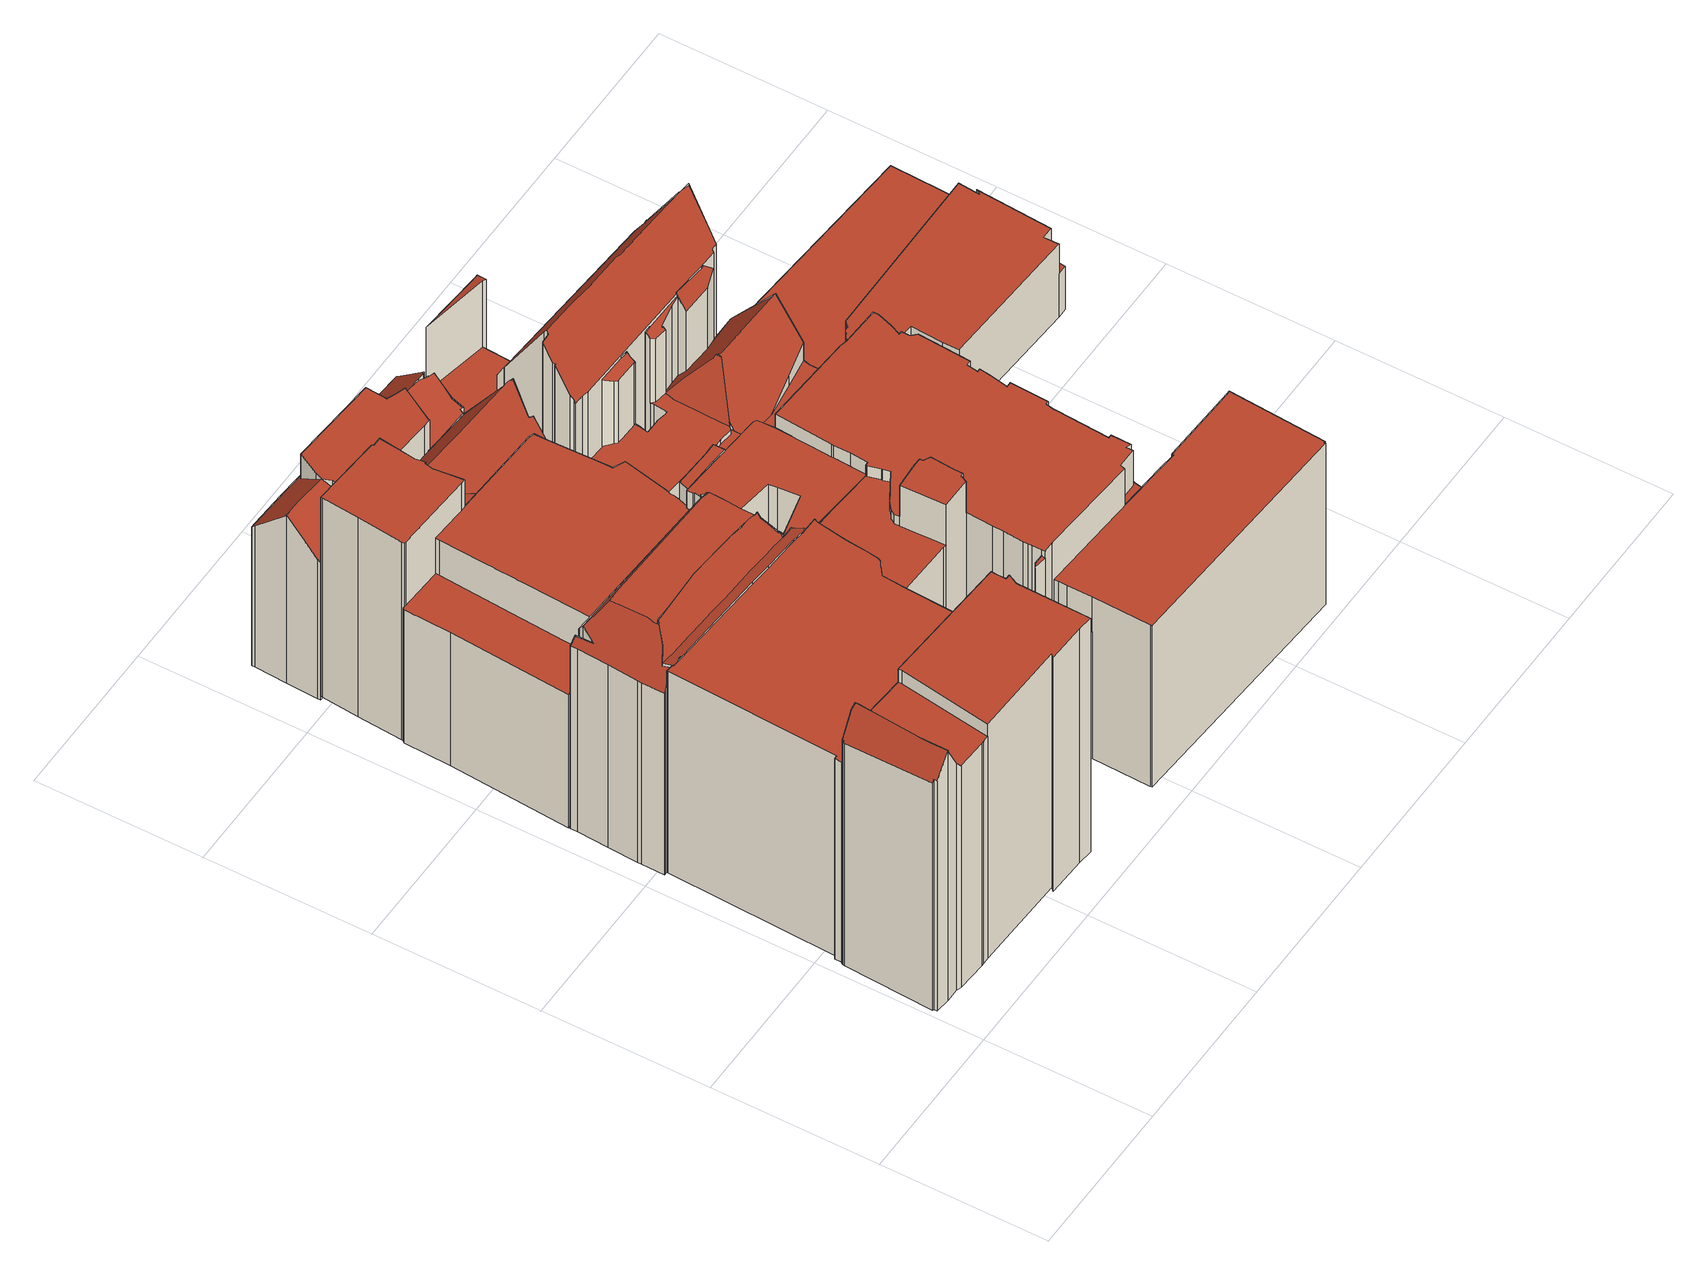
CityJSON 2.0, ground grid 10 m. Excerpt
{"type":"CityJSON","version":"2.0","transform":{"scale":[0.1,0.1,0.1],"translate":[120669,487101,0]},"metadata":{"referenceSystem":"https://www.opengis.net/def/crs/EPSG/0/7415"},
"CityObjects":{
"building1":{"type":"Building","attributes":{"dak_type":"slanted","data_area":86.95,"data_coverage":0.795,"geconstateerd":false,"gid":17593963,"h_dak_50p":15.33,"h_dak_70p":16.35,"h_dak_max":17.4,"h_dak_min":5.52,"h_maaiveld":0.51,"kas_warenhuis":false,"lod11_replace":false,"ondergronds_type":"above ground","oorspronkelijkbouwjaar":1976,"pw_actueel":"yes","pw_bron":"ahn3","reconstructie_methode":"tudelft3d-geoflow","reconstruction_skipped":false,"rmse_lod12":2.4,"rmse_lod13":1.07,"rmse_lod22":0.166,"rn":1,"status":"Pand in gebruik","t_run":224.26,"val3dity_codes_lod12":"[]","val3dity_codes_lod13":"[]","val3dity_codes_lod22":"[]"},"children":["building1-1"]},
"building1-1":{"type":"BuildingPart","parents":["building1"],"geometry":[{"type":"Solid","lod":"2.2","boundaries":[[[[0,1,2,3,4,5,6,7,8,9,10,11,12,13,14,15,16,17,18,19,20,21,22,23,24,25,26,27,28,29,30,31,32,33,34,35,36,37]],[[38,24,23,39]],[[40,25,24,38]],[[41,26,25,40]],[[42,35,34,43]],[[44,15,14,45]],[[46,47,48,49]],[[50,33,32,47,46]],[[51,52,53,54]],[[55,19,18,56]],[[57,17,16,58]],[[59,57,60]],[[56,18,17,57,59]],[[61,21,20,62]],[[63,62,64]],[[65,22,21,61]],[[39,23,22,65]],[[66,1,0,67]],[[68,2,1,66]],[[69,70,71,72]],[[64,62,20,19,55]],[[73,4,3,74]],[[75,76,77,78]],[[79,80,81,82]],[[83,84,85]],[[86,87,88,89]],[[90,91,92,93]],[[78,77,94,95]],[[96,97,98,99]],[[100,101,97,96]],[[85,102,87,86]],[[103,104,102,85]],[[105,106,91,90]],[[89,88,107,108]],[[84,83,109]],[[110,79,80,79]],[[111,112,79,110]],[[76,75,113]],[[114,7,6,115]],[[116,29,28,117]],[[118,119,52,51]],[[120,27,26,41]],[[117,28,27,120]],[[121,8,7,114]],[[122,12,11,123]],[[119,118,124]],[[125,9,8,121]],[[99,98,126,53]],[[127,30,29,116]],[[128,129,112,111]],[[72,71,37,36,130]],[[130,36,35,42]],[[131,132,113]],[[85,132,131]],[[108,107,101,100]],[[133,103,134,135]],[[136,137,138,139]],[[140,5,4,73]],[[141,14,13,142]],[[142,13,12,122]],[[45,14,141]],[[95,94,143,144]],[[144,143,106,105]],[[82,81,70,69]],[[67,0,37,71]],[[145,146,137,136]],[[54,53,126,146,145]],[[139,138,104,103,133]],[[147,31,30,127]],[[47,32,31,147]],[[43,34,33,50]],[[93,92,129,128]],[[58,16,15,44]],[[148,149,109]],[[150,135,134,149,148]],[[151,152,135,150]],[[49,48,152,151]],[[115,6,5,140]],[[153,10,9,125]],[[123,11,10,153]],[[74,3,2,68]],[[154,155,156,122,123,153,125,121,114,115,140,73,74,68,66,67,71,70,81,80,79,112,157,158]],[[158,157,112,129,92,91,106,143,94,77,76,159,160,161,162,163,164,165,155,154]],[[166,167,69,72,130,42,43,50,46,49,151,150,148,109,83,168,169,170,171]],[[108,100,96,99,53,52,119,124,63,64,55,56,59,60,172,163,162,161,160,159,76,113,132,85,84,109,149,134,103,85,86,89]],[[170,169,168,83,85,131,113,75,78,95,144,105,90,93,128,111,110,79,82,69,167,166,171]],[[145,136,139,133,135,152,48,47,147,127,116,117,120,41,40,38,39,65,61,62,63,124,118,51,54]],[[102,104,138,137,146,126,98,97,101,107,88,87]],[[165,164,163,172,60,57,58,44,45,141,142,122,156,155]]]],"semantics":{"surfaces":[{"type":"GroundSurface"},{"type":"WallSurface","on_footprint_edge":true},{"type":"WallSurface","on_footprint_edge":false},{"type":"RoofSurface"}],"values":[[0,1,1,1,1,1,2,1,2,1,1,2,1,1,2,1,1,1,1,2,1,1,2,2,2,2,2,2,2,2,2,2,2,2,2,2,2,2,1,1,2,1,1,1,1,2,1,2,1,2,1,1,2,2,2,2,2,1,1,1,1,2,2,2,1,2,2,2,1,1,1,2,1,2,2,2,2,1,1,1,1,3,3,3,3,3,3,3,3]]}}]},
"building2":{"type":"Building","attributes":{"dak_type":"slanted","data_area":300.78,"data_coverage":0.914,"geconstateerd":false,"gid":17593962,"h_dak_50p":15.35,"h_dak_70p":15.42,"h_dak_max":18.13,"h_dak_min":4.48,"h_maaiveld":0.548,"kas_warenhuis":false,"lod11_replace":false,"ondergronds_type":"above ground","oorspronkelijkbouwjaar":1950,"pw_actueel":"yes","pw_bron":"ahn3","reconstructie_methode":"tudelft3d-geoflow","reconstruction_skipped":false,"rmse_lod12":2.43,"rmse_lod13":2.37,"rmse_lod22":0.479,"rn":1,"status":"Pand in gebruik","t_run":558.65,"val3dity_codes_lod12":"[]","val3dity_codes_lod13":"[]","val3dity_codes_lod22":"[]"},"children":["building2-1"]},
"building2-1":{"type":"BuildingPart","parents":["building2"],"geometry":[{"type":"Solid","lod":"2.2","boundaries":[[[[173,0,174,175,176,28,177,178,179,26,180,181,182,183,184,185,186,187,188,189,190,191,192,193,194,195,196,197,198,199,200,201,202,203,204,205,206,207,208,209,210,211,212,213,214,215,216,217,218,219]],[[220,217,216,221]],[[222,223,224,225]],[[226,179,178,227]],[[228,229,230,231]],[[232,233,234,235]],[[236,205,204,234]],[[237,213,212,238]],[[239,237,240,241]],[[235,234,204,203,242]],[[243,206,205,236]],[[244,187,186,245]],[[245,186,185,246]],[[247,26,179,226]],[[248,176,175,249]],[[250,192,191,251]],[[252,253,254,255]],[[241,240,256,257,258]],[[259,260,211,210,261]],[[262,218,217,220]],[[263,207,206,243]],[[264,265,266,267]],[[268,269,270,271]],[[272,219,218,262]],[[273,274,233,232]],[[275,276,274,273]],[[277,278,279,280]],[[227,178,177,281]],[[280,279,269,268]],[[282,283,284,285]],[[285,284,278,277]],[[286,287,288,289]],[[257,256,253,252]],[[290,28,176,248,291]],[[281,177,28,290]],[[292,293,287,286]],[[289,288,294,295]],[[295,294,296,297]],[[297,296,298,299]],[[299,298,223,222]],[[300,249,175,174,301]],[[302,303,304,305]],[[306,302,261,307]],[[308,214,213,237,239]],[[309,310,311,312]],[[305,304,260,259]],[[313,209,208,314,315]],[[315,314,276,275]],[[221,216,215,316]],[[307,261,210,209,313]],[[312,311,303,302,306]],[[317,318,319]],[[319,318,265,264]],[[320,321,322,317,319]],[[323,193,192,250]],[[324,194,193,323]],[[246,185,184,325]],[[326,327,328,329]],[[330,188,187,244]],[[314,208,207,263]],[[331,201,200,229,228]],[[231,230,332,333]],[[334,199,198,332]],[[229,200,199,334]],[[267,266,335,336]],[[337,338,310,309]],[[225,224,249,300]],[[339,202,201,331]],[[242,203,202,339]],[[340,173,219,272]],[[341,196,195,342]],[[342,195,194,324]],[[343,197,196,341]],[[344,180,26,247]],[[271,270,345,346]],[[318,317,347,348]],[[349,350,351,352]],[[333,332,198,197,343]],[[238,212,211,260]],[[336,335,350,349]],[[291,248,283,282]],[[353,190,189,354]],[[354,189,188,330]],[[255,254,322,321]],[[329,328,355,321,320]],[[346,345,355,328]],[[352,351,356,357]],[[357,356,327,326]],[[358,359,338,337]],[[348,347,359,358]],[[360,182,181,361]],[[361,181,180,344]],[[362,183,182,360]],[[316,215,214,308]],[[325,184,183,362]],[[251,191,190,353]],[[258,257,293,292]],[[363,0,173,340]],[[301,174,0,363]],[[305,259,261,302]],[[226,227,281,290,291,282,285,277,280,268,271,346,328,327,356,351,350,335,266,265,318,348,358,337,309,312,306,307,313,315,275,273,232,235,242,339,331,228,231,333,343,341,342,324,323,250,251,353,354,330,244,245,246,325,362,360,361,344,247]],[[314,263,243,236,234,233,274,276]],[[229,334,332,230]],[[311,310,338,359,347,317,322,254,253,256,240,237,238,260,304,303]],[[321,355,345,270,269,279,278,284,283,248,249,224,223,298,296,294,288,287,293,257,252,255]],[[357,326,329,320,319,264,267,336,349,352]],[[301,363,340,272,262,220,221,316,308,239,241,258,292,286,289,295,297,299,222,225,300]]]],"semantics":{"surfaces":[{"type":"GroundSurface"},{"type":"WallSurface","on_footprint_edge":true},{"type":"WallSurface","on_footprint_edge":false},{"type":"RoofSurface"}],"values":[[0,1,2,1,2,2,1,1,2,1,1,1,1,1,1,1,2,2,1,1,1,2,2,1,2,2,2,1,2,2,2,2,2,1,1,2,2,2,2,2,1,2,2,1,2,2,1,2,1,1,2,2,2,2,1,1,1,2,1,1,1,2,1,1,2,2,2,1,1,1,1,1,1,1,2,2,2,1,1,2,2,1,1,2,2,2,2,2,2,2,1,1,1,1,1,1,2,1,1,3,3,3,3,3,3,3,3]]}}]},
"building3":{"type":"Building","attributes":{"dak_type":"slanted","data_area":173.87,"data_coverage":0.896,"geconstateerd":false,"gid":17593960,"h_dak_50p":12.66,"h_dak_70p":17.98,"h_dak_max":19.51,"h_dak_min":3.14,"h_maaiveld":0.597,"kas_warenhuis":false,"lod11_replace":false,"ondergronds_type":"above ground","oorspronkelijkbouwjaar":1901,"pw_actueel":"yes","pw_bron":"ahn3","reconstructie_methode":"tudelft3d-geoflow","reconstruction_skipped":false,"rmse_lod12":4.74,"rmse_lod13":1.9,"rmse_lod22":0.234,"rn":1,"status":"Pand in gebruik","t_run":282.19,"val3dity_codes_lod12":"[]","val3dity_codes_lod13":"[]","val3dity_codes_lod22":"[]"},"children":["building3-1"]},
"building3-1":{"type":"BuildingPart","parents":["building3"],"geometry":[{"type":"Solid","lod":"2.2","boundaries":[[[[364,365,366,367,368,369,370,371,372,373,374,375,376,377,378,379,380,381,382,383,384,385,386,387,388,389,390,391,392,393,394,395,396,397,398,399,400,401,402,403,404,405,406,407,408,409]],[[410,393,392,411]],[[412,402,401,413]],[[413,401,400,414]],[[415,416,417,418]],[[416,403,402,412]],[[419,397,396,420]],[[421,372,371,422]],[[423,398,397,419]],[[424,381,380,425]],[[426,382,381,424]],[[427,383,382,426]],[[428,429,430]],[[431,422,371,370,432]],[[433,378,377,434]],[[435,368,367,436,437]],[[429,376,375,438]],[[439,384,383,427]],[[440,385,384,439]],[[436,367,366,441]],[[442,387,386,443]],[[438,375,374,444]],[[445,446,409,408,447]],[[448,390,389,449]],[[443,386,385,440]],[[450,391,390,448]],[[444,374,373,451]],[[451,373,372,421]],[[452,449,389,388,453,454]],[[454,453,455,456]],[[453,388,387,442]],[[457,458,459,460,461]],[[461,460,449,452]],[[462,365,364,463]],[[441,366,365,462]],[[464,465,466,467,468,469]],[[470,450,465,464]],[[469,468,446,445]],[[468,467,463,471]],[[471,463,364,409,446]],[[411,392,391,450,470]],[[472,394,393,410]],[[473,474,395,394,472]],[[475,476,474,473]],[[420,396,395,474]],[[477,404,403,416,415]],[[478,369,368,435]],[[418,417,476,475]],[[479,399,398,423]],[[414,400,399,479]],[[425,380,379,480]],[[481,482,466,465]],[[483,484,485,486]],[[486,485,458,457]],[[460,459,482,481]],[[447,408,407,487]],[[487,407,406,488]],[[488,406,405,489]],[[489,405,404,477]],[[456,455,422,431]],[[432,370,369,478]],[[480,379,378,433]],[[434,377,376,429,428]],[[437,436,484,483]],[[471,446,468]],[[413,414,479,423,419,420,474,476,417,416,412]],[[481,465,450,448,449,460]],[[422,455,453,442,490,491,444,451,421]],[[482,459,458,485,484,436,441,462,463,467,466]],[[489,477,415,418,475,473,472,410,411,470,464,469,445,447,487,488]],[[434,428,430,492,493,443,440,439,427,426,424,425,480,433]],[[429,438,444,491,490,442,443,493,492,430]],[[437,483,486,457,461,452,454,456,431,432,478,435]]]],"semantics":{"surfaces":[{"type":"GroundSurface"},{"type":"WallSurface","on_footprint_edge":true},{"type":"WallSurface","on_footprint_edge":false},{"type":"RoofSurface"}],"values":[[0,1,1,1,2,1,1,1,1,1,1,1,2,1,1,1,1,1,1,1,1,1,1,1,1,1,1,1,1,2,1,2,2,1,1,2,2,2,2,1,1,1,1,2,1,1,1,2,1,1,1,2,2,2,2,1,1,1,1,2,1,1,1,2,3,3,3,3,3,3,3,3,3]]}}]},
"building4":{"type":"Building","attributes":{"dak_type":"slanted","data_area":71.05,"data_coverage":0.842,"geconstateerd":false,"gid":17594496,"h_dak_50p":11.52,"h_dak_70p":12.48,"h_dak_max":12.84,"h_dak_min":1.2,"h_maaiveld":0.062,"kas_warenhuis":false,"lod11_replace":false,"ondergronds_type":"above ground","oorspronkelijkbouwjaar":1900,"pw_actueel":"yes","pw_bron":"ahn3","reconstructie_methode":"tudelft3d-geoflow","reconstruction_skipped":false,"rmse_lod12":3.48,"rmse_lod13":0.855,"rmse_lod22":0.184,"rn":1,"status":"Pand in gebruik","t_run":191.61,"val3dity_codes_lod12":"[]","val3dity_codes_lod13":"[]","val3dity_codes_lod22":"[]"},"children":["building4-1"]},
"building4-1":{"type":"BuildingPart","parents":["building4"],"geometry":[{"type":"Solid","lod":"2.2","boundaries":[[[[494,495,496,497,498,499,500,501,502,503,504,505,506,507,508,509,510,511,512,513,514,515,516,517,518,519,520,521,522,523,524]],[[525,503,502,526]],[[526,502,501,527]],[[527,501,500,528]],[[529,530,531,532]],[[533,511,510,534,535]],[[536,506,505,537,538]],[[539,540,541,542]],[[542,541,543]],[[544,509,508,545]],[[545,508,507,546]],[[547,548,549,550]],[[550,549,551,552,553]],[[554,555,556,557,558]],[[559,560,561,562]],[[563,564,565,561]],[[532,531,560,559]],[[566,567,555,554]],[[538,537,568,569]],[[543,541,551,549]],[[553,552,570,571]],[[571,570,572,573]],[[573,572,574,575]],[[576,577,578,579]],[[580,496,495,581]],[[582,520,519,583]],[[584,523,522,585]],[[579,578,586,587]],[[535,534,588,589]],[[590,591,592]],[[592,591,593,594]],[[595,596,577,576]],[[594,593,596,595]],[[585,522,521,597]],[[587,586,598]],[[599,512,511,533]],[[600,513,512,599]],[[601,602,603,604]],[[604,603,514,513,600]],[[605,518,517,606]],[[607,608,602,601]],[[609,606,517,516,610]],[[611,612,613,614]],[[597,521,520,582]],[[615,606,609]],[[583,519,518,605]],[[616,544,530,529]],[[617,515,514,603]],[[534,510,509,544,616]],[[589,588,590]],[[575,574,618,619]],[[620,621,524,523,584]],[[581,495,494,622]],[[622,494,524,621]],[[619,618,621,620]],[[562,561,565,540,539]],[[598,608,607]],[[558,557,564,563]],[[546,507,506,536]],[[610,516,515,617]],[[548,547,623]],[[624,504,503,525]],[[625,624,612,611]],[[537,505,504,624,625]],[[569,568,567,566]],[[626,614,613,528,627]],[[627,528,500,499,628]],[[629,630,614,626]],[[628,499,498,631]],[[631,498,497,630,629]],[[630,497,496,580,632]],[[632,580,556,555]],[[589,590,592,594,595,576,579,587,598,607,601,604,600,599,533,535]],[[583,605,606,615,633,634,598,586,578,577,596,593,591,590,623,547,550,553,571,573,575,619,620,584,585,597,582]],[[534,616,529,532,559,562,539,542,543,549,548,623,590,588]],[[581,622,621,618,574,572,570,552,551,541,540,565,564,557,556,580]],[[546,536,538,569,566,554,558,563,561,560,531,530,544,545]],[[633,615,609,610,617,603,602,608,598,634]],[[528,613,612,624,525,526,527]],[[632,555,567,568,537,625,611,614,630]],[[631,629,626,627,628]]]],"semantics":{"surfaces":[{"type":"GroundSurface"},{"type":"WallSurface","on_footprint_edge":true},{"type":"WallSurface","on_footprint_edge":false},{"type":"RoofSurface"}],"values":[[0,1,1,1,2,1,1,2,2,1,1,2,2,2,2,2,2,2,2,2,2,2,2,2,1,1,1,2,2,2,2,2,2,1,2,1,1,2,1,1,2,1,2,1,2,1,2,1,1,2,2,1,1,1,2,2,2,2,1,1,2,1,2,1,2,2,1,2,1,1,1,2,3,3,3,3,3,3,3,3,3]]}}]},
"building5":{"type":"Building","attributes":{"dak_type":"slanted","data_area":112.03,"data_coverage":0.837,"geconstateerd":false,"gid":17594136,"h_dak_50p":13.72,"h_dak_70p":14.94,"h_dak_max":15.98,"h_dak_min":4.06,"h_maaiveld":0.395,"kas_warenhuis":false,"lod11_replace":false,"ondergronds_type":"above ground","oorspronkelijkbouwjaar":1905,"pw_actueel":"yes","pw_bron":"ahn3","reconstructie_methode":"tudelft3d-geoflow","reconstruction_skipped":false,"rmse_lod12":2.27,"rmse_lod13":2.09,"rmse_lod22":0.324,"rn":1,"status":"Pand in gebruik","t_run":229.4,"val3dity_codes_lod12":"[]","val3dity_codes_lod13":"[]","val3dity_codes_lod22":"[]"},"children":["building5-1"]},
"building5-1":{"type":"BuildingPart","parents":["building5"],"geometry":[{"type":"Solid","lod":"2.2","boundaries":[[[[635,636,637,638,639,640,641,642,643,644,645,646,647,648,649,650,651,652,653,654,655,656,657,658,659,660,661,662,663,664,665,666,667,668,669,670,671,672,673,674,675,676,677]],[[678,679,661,660,680]],[[681,643,642,682,683]],[[682,642,641,684]],[[685,686,687,688]],[[689,690,691,692]],[[693,694,695]],[[696,675,674,697]],[[698,699,697,700]],[[701,673,672,702]],[[703,704,637,636,705]],[[690,665,664,706]],[[702,672,671,707]],[[708,709,710,711]],[[700,697,674,673,701]],[[712,676,675,696]],[[713,656,655,714]],[[715,716,709,708]],[[717,718,719,720]],[[721,659,658,722]],[[722,658,657,723]],[[724,725,726,727]],[[725,648,647,728]],[[729,669,668,730]],[[683,682,731,732]],[[732,731,733,734]],[[735,649,648,725,724]],[[736,737,646,645,738]],[[727,726,737,736]],[[739,652,651,740]],[[723,657,656,713]],[[741,742,679,678]],[[743,744,745,746]],[[746,745,742,741]],[[747,748,749,750]],[[748,666,665,690,689]],[[707,671,670,751]],[[751,670,669,729]],[[714,655,654,752]],[[752,654,653,753]],[[753,653,652,739,754]],[[754,739,720]],[[755,662,661,679]],[[756,755,757,758]],[[758,757,686,685]],[[759,760,761,762]],[[763,640,639,764]],[[765,663,662,755,756]],[[688,687,760,759]],[[766,638,637,704]],[[762,761,704,703]],[[764,639,638,766]],[[767,768,699,698]],[[711,710,768,767]],[[769,716,715]],[[770,771,772,773]],[[774,667,666,748,747]],[[740,651,650,718,717]],[[718,650,649,735]],[[730,668,667,774]],[[680,660,659,721]],[[775,635,677,776]],[[684,641,640,763]],[[734,733,744,743]],[[773,772,769,715]],[[750,749,771,770]],[[692,691,694,693]],[[706,664,663,765]],[[776,677,676,712]],[[777,644,643,681]],[[738,645,644,777]],[[728,647,646,737]],[[705,636,635,775]],[[704,761,760,687,686,757,755,679,742,745,744,733,731,682,684,763,764,766]],[[699,768,710,709,778,779,759,762,703,705,775,776,712,696,697]],[[732,734,743,746,741,678,680,721,722,723,713,714,752,753,780,781,782,783,784,785,777,681,683]],[[738,777,785,784,783,782,781,780,753,754,720,719,718,735,724,727,736]],[[740,717,720,739]],[[715,708,711,767,698,700,701,702,707,751,729,730,774,747,750,770,773]],[[692,693,695,771,749,748,689]],[[759,779,778,709,716,769,772,771,695,694,691,690,706,765,756,758,685,688]],[[728,737,726,725]]]],"semantics":{"surfaces":[{"type":"GroundSurface"},{"type":"WallSurface","on_footprint_edge":true},{"type":"WallSurface","on_footprint_edge":false},{"type":"RoofSurface"}],"values":[[0,1,1,1,2,2,2,1,2,1,1,1,1,2,1,1,1,2,2,1,1,2,1,1,2,2,1,1,2,1,1,2,2,2,2,1,1,1,1,1,1,2,1,2,2,2,1,1,2,1,2,1,2,2,2,2,1,1,1,1,1,1,1,2,2,2,2,1,1,1,1,1,1,3,3,3,3,3,3,3,3,3]]}}]},
"building6":{"type":"Building","attributes":{"dak_type":"slanted","data_area":388.12,"data_coverage":0.879,"geconstateerd":false,"gid":17593965,"h_dak_50p":6.52,"h_dak_70p":8.46,"h_dak_max":14.67,"h_dak_min":3.44,"h_maaiveld":0.484,"kas_warenhuis":false,"lod11_replace":false,"ondergronds_type":"above ground","oorspronkelijkbouwjaar":1918,"pw_actueel":"yes","pw_bron":"ahn3","reconstructie_methode":"tudelft3d-geoflow","reconstruction_skipped":false,"rmse_lod12":4.51,"rmse_lod13":2.39,"rmse_lod22":0.258,"rn":1,"status":"Pand in gebruik","t_run":659.46,"val3dity_codes_lod12":"[]","val3dity_codes_lod13":"[]","val3dity_codes_lod22":"[]"},"children":["building6-1"]},
"building6-1":{"type":"BuildingPart","parents":["building6"],"geometry":[{"type":"Solid","lod":"2.2","boundaries":[[[[786,787,788,789,790,791,792,793,794,795,796,797,798,799,800,801,802,803,804,26,805,25,806,807,808,23,809,20,19,810,811,812,813,814,815,816,817,818,819,820,821,822,823,824,825,826,827,828,829,830,831,832,833,834,835,836,837,838,839,840,841,842,843,844,845,846,847,848,849,850,851,852]],[[853,854,855,856]],[[857,814,813,858]],[[859,805,26,860]],[[861,862,863,864]],[[862,793,792,865]],[[866,867,868]],[[869,870,871,872]],[[873,874,875,876]],[[877,803,802,878]],[[879,877,880,881]],[[882,20,809,883]],[[884,885,886]],[[887,888,889,890]],[[891,892,893,894]],[[895,896,897,898]],[[899,900,901,897]],[[902,822,821,903,904]],[[904,903,905,906]],[[907,819,818,908]],[[860,26,804,909]],[[910,911,912,913]],[[914,915,874,873]],[[881,880,870,869]],[[916,799,798,917]],[[918,919,920,921]],[[922,23,808,920]],[[923,924,925,926]],[[927,823,822,902]],[[928,929,930,931]],[[906,905,932,933]],[[934,841,840,935]],[[872,871,936]],[[876,875,937,938]],[[939,940,941,942]],[[940,844,843,943]],[[944,845,844,940,939]],[[945,946,947,948]],[[949,950,936]],[[951,790,789,952]],[[952,789,788,953]],[[954,786,852,955]],[[956,795,794,957]],[[958,796,795,956]],[[959,960,957,961]],[[962,958,960,959]],[[935,840,839,963,964]],[[964,963,965,966]],[[963,839,838,967]],[[966,965,968,969]],[[943,843,842,970]],[[971,972,973,974]],[[974,973,975,941]],[[942,941,975,929,928]],[[976,977,978,979]],[[980,812,811,981]],[[981,811,810,982]],[[983,984,985,986]],[[883,809,23,922]],[[987,19,20,882]],[[988,858,813,812,980]],[[908,818,817,989]],[[903,821,820,990]],[[948,947,991,992]],[[865,792,791,993]],[[961,957,794,793,862,861]],[[994,938,937,995,996]],[[997,846,845,944]],[[864,863,977,976]],[[998,800,799,916]],[[999,850,849,1000]],[[921,920,808,807,1001]],[[1002,1003,1004,1005]],[[1006,1007,1008,1009]],[[1010,1011,1007,1006]],[[1012,1013,1011,1010]],[[1009,1008,825,824,1014]],[[982,810,19,987]],[[1001,807,806,888,887]],[[986,985,1015,1016]],[[992,991,950,949]],[[1017,826,825,1008]],[[990,820,819,907]],[[909,804,803,877,879]],[[1018,801,800,998]],[[917,798,797,1019]],[[878,802,801,1018]],[[1020,1014,824,823,927]],[[1021,1022,1014,1020]],[[1005,1004,1022,1021]],[[1023,1024,1003,1002]],[[1025,1026,1013,1012]],[[1027,1028,1024,1023]],[[1026,1029,854,853,1030]],[[1031,829,828,1032]],[[1033,25,805,859]],[[888,806,25,1033]],[[1034,1035,1036,1037]],[[1038,832,831,1036]],[[894,893,1035,1034]],[[1039,833,832,1038]],[[1040,834,833,1039]],[[1030,853,1041,1042]],[[1043,1044,946,945]],[[856,855,1045,1046]],[[1046,1045,924,923]],[[1047,816,815,1048]],[[1048,815,814,857]],[[933,932,858,988]],[[1049,837,836,1050]],[[1051,835,834,1040]],[[1050,836,835,1051]],[[1042,1041,1044,1043]],[[1032,828,827,1052,1053]],[[1053,1052,892,891]],[[1037,1036,831,830,1054]],[[1054,830,829,1031]],[[1052,827,826,1017]],[[1055,1000,849,848,1056]],[[1057,1058,1059,919,918]],[[1060,1061,847,846,997]],[[931,930,1061,1060]],[[1056,848,847,1061]],[[996,995,1000,1055]],[[1016,1015,1062,1063,1064]],[[913,912,915,914]],[[898,897,901,1065,1066]],[[1066,1065,1067,1068]],[[890,889,896,895]],[[979,978,911,910]],[[1068,1067,1058,1057]],[[967,838,837,1049]],[[867,866,1069]],[[970,842,841,934]],[[989,817,816,1047]],[[993,791,790,951]],[[1070,787,786,954]],[[953,788,787,1070]],[[885,884,938,994]],[[926,925,900,899]],[[969,968,972,971]],[[1071,851,850,999]],[[955,852,851,1071]],[[1019,797,796,958,962]],[[919,1059,984,983]],[[1063,1062,1029,1026,1025]],[[1064,1063,1028,1027]],[[960,958,956,957]],[[903,990,907,908,989,1047,1048,857,858,932,905]],[[947,946,1044,1041,853,856,1046,923,926,899,897,896,889,888,1033,859,860,909,879,881,869,872,936,950,991]],[[1053,891,894,1034,1037,1054,1031,1032]],[[931,1060,997,944,939,942,928]],[[1016,1064,1027,1023,1002,1005,1021,1020,927,902,904,906,933,988,980,981,982,987,882,883,922,920,919,983,986]],[[1028,1063,1025,1012,1010,1006,1009,1014,1022,1004,1003,1024]],[[921,1001,887,890,895,898,1066,1068,1057,918]],[[1069,1072,1073,968,1074,992,949,868,867]],[[1075,866,868,949,936,871,886,885,994,996,1076]],[[970,934,935,964,966,969,971,974,941,940,943]],[[866,1075,1076,996,1055,1056,1061,930,929,975,973,972,968,1073,1072,1069]],[[865,993,951,952,953,1070,954,955,1071,999,1000,995,937,875,874,915,912,911,978,977,863,862]],[[901,900,925,924,1045,855,854,1029,1062,1015,985,984,1059,1058,1067,1065]],[[962,959,961,861,864,976,979,910,913,914,873,876,938,884,886,871,870,880,877,878,1018,998,916,917,1019]],[[1026,1030,1042,1043,945,948,992,1074,968,965,963,967,1049,1050,1051,1040,1039,1038,1036,1035,893,892,1052,1017,1008,1007,1011,1013]]]],"semantics":{"surfaces":[{"type":"GroundSurface"},{"type":"WallSurface","on_footprint_edge":false},{"type":"WallSurface","on_footprint_edge":true},{"type":"RoofSurface"}],"values":[[0,1,2,2,1,2,1,1,1,2,1,2,1,1,1,1,1,2,1,2,2,1,1,1,2,1,2,1,2,1,1,2,1,1,1,2,2,1,1,2,2,2,2,2,1,1,2,1,2,1,2,1,1,1,1,2,2,1,2,2,2,2,2,1,2,2,1,2,1,2,2,2,1,1,1,1,2,2,2,1,1,2,2,2,2,2,2,2,1,1,1,1,1,1,2,2,2,1,2,1,2,2,1,1,1,1,2,2,1,2,2,2,1,2,1,2,2,2,2,1,2,1,2,1,1,1,1,1,1,1,1,2,1,2,2,2,2,2,1,1,1,2,2,2,1,1,1,3,3,3,3,3,3,3,3,3,3,3,3,3,3,3,3]]}}]}
},
"vertices":[
[11,194,5],[10,194,5],[9,194,5],[9,208,5],[9,210,5],[10,228,5],[11,247,5],[11,251,5],[14,250,5],[14,242,5],[14,239,5],[15,241,5],[17,247,5],[18,250,5],[19,250,5],[19,251,5],[122,245,5],[125,244,5],[127,244,5],[128,244,5],[128,245,5],[129,250,5],[129,251,5],[129,255,5],[188,252,5],[190,251,5],[190,240,5],[186,188,5],[186,183,5],[185,183,5],[156,185,5],[153,185,5],[131,186,5],[129,186,5],[121,187,5],[99,188,5],[85,189,5],[16,193,5],[188,252,143],[129,255,145],[190,251,143],[190,240,144],[99,188,155],[121,187,154],[19,251,146],[19,250,147],[131,186,154],[131,186,147],[131,187,147],[131,187,154],[129,186,154],[128,231,146],[128,231,145],[128,225,145],[128,225,146],[128,244,147],[127,244,149],[125,244,149],[122,245,148],[125,244,152],[122,240,157],[129,250,146],[128,245,146],[129,246,146],[128,245,147],[129,251,145],[10,194,142],[11,194,145],[9,194,140],[15,199,154],[15,199,152],[16,193,153],[16,193,155],[9,210,140],[9,208,140],[114,204,172],[114,204,169],[112,204,169],[112,204,172],[25,207,169],[25,207,168],[20,202,159],[20,202,161],[121,193,153],[121,193,156],[121,195,156],[121,202,156],[121,202,56],[121,204,56],[121,204,156],[60,208,174],[60,208,169],[35,208,169],[35,208,172],[108,205,169],[108,205,172],[121,214,156],[121,214,56],[122,225,55],[122,225,157],[121,207,156],[121,207,56],[121,195,56],[128,197,143],[128,197,56],[92,206,173],[92,206,169],[121,206,56],[121,206,156],[122,193,153],[25,207,170],[25,208,172],[25,208,169],[114,202,169],[11,251,141],[11,247,141],[185,183,145],[186,183,145],[128,233,146],[128,233,145],[186,188,145],[14,250,147],[17,247,152],[15,241,148],[129,242,146],[14,242,147],[128,225,55],[156,185,146],[27,208,172],[27,208,169],[85,189,155],[120,195,157],[120,195,156],[128,197,147],[129,193,140],[129,193,147],[155,217,145],[155,217,56],[156,204,56],[156,204,145],[10,228,141],[19,250,148],[18,250,148],[101,205,169],[101,205,173],[154,222,145],[154,222,56],[153,185,146],[125,193,153],[125,193,149],[129,193,153],[130,190,153],[130,190,147],[14,239,147],[26,223,169],[26,237,169],[24,240,164],[25,210,169],[26,215,169],[114,207,169],[114,214,169],[115,226,169],[115,228,169],[115,233,169],[110,234,169],[35,237,169],[58,197,153],[24,198,154],[113,194,153],[107,194,153],[93,195,153],[71,196,153],[119,237,163],
[11,193,5],[134,186,5],[140,186,5],[184,183,5],[187,194,5],[187,204,5],[187,205,5],[248,237,5],[252,236,5],[253,236,5],[276,235,5],[276,232,5],[273,223,5],[270,216,5],[272,216,5],[272,213,5],[272,211,5],[275,208,5],[273,176,5],[270,176,5],[269,169,5],[271,169,5],[270,162,5],[268,151,5],[271,151,5],[270,128,5],[269,122,5],[267,123,5],[267,121,5],[265,89,5],[267,89,5],[267,77,5],[266,74,5],[266,70,5],[264,70,5],[251,71,5],[188,75,5],[181,75,5],[173,76,5],[165,76,5],[122,79,5],[108,80,5],[7,86,5],[4,86,5],[5,87,5],[5,91,5],[7,91,5],[5,87,154],[4,86,154],[136,165,153],[136,165,147],[139,184,147],[139,184,153],[187,205,154],[187,204,154],[267,123,153],[267,123,87],[268,128,88],[268,128,153],[264,78,153],[264,78,127],[267,77,127],[267,77,153],[266,74,127],[122,79,47],[165,76,47],[122,79,153],[122,82,47],[122,82,153],[267,89,153],[266,70,126],[272,216,153],[270,216,153],[273,223,153],[190,240,154],[184,183,146],[140,186,147],[270,176,153],[273,176,153],[127,124,148],[127,124,46],[161,123,46],[161,123,148],[124,124,46],[124,124,148],[124,124,153],[173,76,149],[173,76,47],[181,75,149],[5,91,154],[264,70,126],[185,127,177],[185,127,154],[187,127,154],[187,127,177],[170,160,154],[170,160,147],[165,156,147],[165,156,154],[7,91,154],[264,74,153],[264,74,127],[252,74,153],[252,74,127],[186,174,154],[186,174,146],[187,170,146],[187,170,154],[187,194,154],[184,182,154],[184,182,146],[186,175,146],[186,175,154],[129,140,153],[129,140,148],[130,141,148],[130,141,153],[186,183,154],[184,183,154],[125,137,153],[125,137,148],[133,143,148],[133,143,153],[134,145,148],[134,145,153],[135,152,147],[135,152,153],[140,186,153],[134,186,153],[181,77,150],[181,77,47],[175,77,47],[175,77,150],[181,77,154],[181,75,154],[108,80,153],[181,85,154],[181,85,47],[181,83,47],[181,83,154],[188,75,154],[251,71,126],[251,71,153],[7,86,154],[183,123,46],[183,123,154],[183,123,177],[164,123,177],[164,123,147],[164,123,46],[269,169,153],[271,169,153],[276,232,153],[179,151,177],[179,151,154],[163,150,154],[163,150,177],[272,213,153],[267,121,153],[270,128,86],[270,128,153],[269,122,86],[187,133,154],[187,133,177],[181,88,154],[181,88,47],[265,89,153],[11,193,155],[268,151,153],[270,162,153],[271,151,153],[248,237,153],[163,153,147],[163,153,154],[182,107,46],[182,107,154],[188,147,177],[188,147,154],[184,149,154],[184,149,177],[275,208,153],[272,211,153],[163,150,147],[184,151,154],[184,151,177],[182,100,154],[182,100,46],[253,236,153],[252,236,153],[276,235,153],[11,194,155],
[185,53,6],[184,51,6],[136,54,6],[134,19,6],[125,20,6],[101,21,6],[103,23,6],[45,25,6],[41,25,6],[39,25,6],[21,26,6],[18,27,6],[10,27,6],[1,28,6],[1,30,6],[0,30,6],[3,84,6],[3,85,6],[4,85,6],[4,86,6],[5,86,6],[13,86,6],[15,85,6],[25,85,6],[53,83,6],[134,78,6],[141,78,6],[189,75,6],[191,75,6],[282,69,6],[293,68,6],[293,69,6],[294,87,6],[295,93,6],[297,93,6],[344,90,6],[345,84,6],[346,84,6],[345,72,6],[345,67,6],[341,8,6],[340,8,6],[340,7,6],[188,16,6],[188,17,6],[189,52,6],[282,69,126],[191,75,126],[345,72,69],[346,84,69],[345,84,69],[345,67,126],[345,67,69],[343,67,69],[343,67,126],[295,93,69],[294,87,69],[41,25,171],[45,25,171],[297,93,69],[3,85,171],[3,84,171],[4,85,172],[4,86,172],[10,27,192],[10,27,191],[11,45,191],[45,25,180],[103,23,180],[1,30,177],[1,28,177],[125,20,180],[134,19,35],[134,19,180],[18,27,175],[5,86,173],[13,86,186],[136,54,33],[25,85,171],[15,85,190],[21,26,171],[189,52,126],[189,52,100],[188,17,126],[141,78,69],[134,78,69],[189,75,69],[39,25,171],[134,78,181],[53,83,171],[53,83,181],[53,81,171],[53,81,181],[134,69,181],[134,69,32],[134,74,32],[134,74,69],[134,74,181],[184,51,33],[185,53,33],[189,72,126],[189,72,69],[189,72,32],[189,67,32],[189,67,101],[189,67,126],[189,75,126],[185,53,100],[293,68,126],[293,69,126],[293,69,69],[294,69,126],[294,69,69],[341,8,126],[101,21,180],[344,90,69],[0,30,175],[139,74,69],[139,74,32],[134,63,181],[134,63,32],[137,69,32],[137,69,181],[188,16,126],[340,7,126],[340,8,126],[25,83,171],[21,38,171],[14,73,190],[15,83,190],
[163,440,1],[168,439,1],[171,439,1],[178,439,1],[220,436,1],[222,436,1],[221,430,1],[220,403,1],[232,403,1],[232,393,1],[217,394,1],[179,396,1],[170,397,1],[167,397,1],[149,398,1],[147,398,1],[118,400,1],[113,400,1],[60,404,1],[59,404,1],[55,404,1],[23,406,1],[23,408,1],[24,427,1],[25,446,1],[25,448,1],[28,448,1],[51,447,1],[65,446,1],[120,442,1],[151,440,1],[232,393,11],[232,403,12],[220,403,21],[221,430,24],[147,400,106],[147,400,72],[149,399,72],[149,399,106],[113,400,125],[118,400,102],[118,400,125],[170,397,72],[179,396,68],[179,396,72],[148,416,123],[148,416,52],[144,417,52],[144,417,123],[144,417,124],[147,398,72],[149,398,72],[167,397,72],[138,419,126],[138,419,125],[141,418,124],[141,418,127],[141,418,52],[142,419,52],[142,419,126],[171,407,72],[171,407,68],[171,407,53],[169,407,53],[169,407,72],[147,405,112],[147,405,72],[148,412,72],[148,412,118],[166,408,72],[166,408,53],[148,412,53],[180,405,72],[180,405,68],[180,398,68],[180,398,72],[143,419,52],[143,419,125],[144,420,52],[144,420,125],[145,420,52],[145,420,124],[120,439,125],[120,439,107],[64,443,107],[64,443,125],[171,439,52],[168,439,52],[28,448,104],[25,448,104],[120,442,104],[65,446,104],[57,430,120],[57,430,125],[118,401,103],[118,401,125],[129,420,125],[130,422,123],[130,422,125],[124,424,121],[124,424,125],[119,426,125],[119,426,120],[51,447,104],[55,425,125],[60,404,125],[59,404,125],[55,406,125],[55,406,105],[55,404,102],[55,404,125],[25,446,106],[24,427,125],[57,420,125],[57,420,120],[24,427,126],[23,408,105],[217,396,68],[217,396,22],[219,431,25],[219,431,68],[27,427,125],[147,398,104],[23,406,103],[150,437,52],[150,437,107],[151,440,104],[151,440,52],[163,440,52],[131,420,125],[217,394,22],[217,394,68],[219,431,117],[221,430,117],[222,436,116],[178,439,116],[178,439,68],[220,436,116],[171,439,68],[29,427,125],[35,427,125],
[147,397,4],[145,372,4],[146,372,4],[147,372,4],[155,371,4],[155,368,4],[155,365,4],[168,364,4],[173,364,4],[174,365,4],[174,367,4],[175,391,4],[175,397,4],[176,396,4],[297,389,4],[297,382,4],[295,357,4],[289,358,4],[289,357,4],[295,356,4],[295,355,4],[294,339,4],[290,339,4],[290,338,4],[179,344,4],[175,345,4],[169,345,4],[145,346,4],[141,347,4],[92,350,4],[89,350,4],[72,351,4],[69,351,4],[20,354,4],[19,354,4],[19,356,4],[21,383,4],[23,405,4],[23,406,4],[67,403,4],[73,403,4],[143,398,4],[147,398,4],[169,345,121],[169,345,79],[175,345,121],[173,364,158],[168,364,79],[168,364,157],[155,365,79],[146,356,127],[146,356,79],[143,357,79],[143,357,128],[89,350,125],[89,350,110],[89,351,112],[89,351,125],[89,352,125],[89,352,114],[83,360,125],[73,403,104],[67,403,104],[68,402,152],[68,402,105],[67,403,152],[23,406,152],[23,405,152],[146,372,142],[146,372,78],[145,372,142],[92,350,110],[21,383,152],[72,374,151],[72,374,147],[71,380,137],[71,380,151],[143,398,103],[294,339,127],[295,355,160],[71,374,151],[71,374,147],[297,382,118],[297,382,117],[295,382,117],[295,382,118],[179,344,121],[290,338,125],[290,339,127],[176,396,107],[176,396,74],[176,391,59],[176,391,116],[175,397,74],[19,354,151],[20,354,151],[168,358,79],[168,358,145],[169,357,79],[169,357,144],[297,389,106],[175,391,116],[175,391,59],[174,367,157],[289,358,118],[295,357,117],[169,346,123],[169,346,79],[168,357,144],[168,357,79],[168,348,79],[168,348,127],[72,351,151],[72,351,125],[72,352,126],[72,352,151],[19,356,151],[295,356,162],[289,357,161],[289,358,160],[145,346,79],[145,346,111],[146,348,79],[146,348,113],[146,368,148],[146,368,79],[146,369,79],[146,369,146],[155,368,79],[155,371,78],[141,347,111],[147,372,78],[73,402,152],[73,402,105],[71,374,146],[71,361,151],[71,361,126],[70,369,139],[70,369,151],[69,351,151],[147,397,105],[147,398,103],[174,365,160],[99,372,147],[143,369,148],[288,357,161],[258,359,161],[236,360,161],[234,361,161],[209,362,161],[194,364,160],
[458,337,5],[458,335,5],[456,294,5],[455,290,5],[455,283,5],[449,283,5],[448,283,5],[448,280,5],[445,234,5],[444,225,5],[438,225,5],[350,230,5],[350,240,5],[351,259,5],[309,262,5],[307,245,5],[305,233,5],[240,237,5],[200,240,5],[190,244,5],[163,253,5],[153,254,5],[130,255,5],[128,246,5],[74,247,5],[70,248,5],[48,249,5],[40,250,5],[15,251,5],[16,253,5],[11,252,5],[16,325,5],[17,353,5],[18,354,5],[23,354,5],[46,353,5],[54,352,5],[129,348,5],[132,347,5],[149,346,5],[151,346,5],[190,344,5],[212,342,5],[213,342,5],[213,340,5],[213,337,5],[213,335,5],[212,329,5],[213,329,5],[222,329,5],[227,328,5],[229,328,5],[229,336,5],[229,338,5],[229,341,5],[234,341,5],[239,341,5],[256,340,5],[257,340,5],[278,338,5],[280,338,5],[285,335,5],[306,338,5],[306,335,5],[330,335,5],[334,343,5],[335,345,5],[202,297,65],[202,297,35],[202,296,35],[202,296,65],[15,251,104],[40,250,104],[190,244,65],[190,240,65],[448,280,59],[448,280,36],[446,277,36],[446,277,59],[448,283,36],[255,314,96],[255,314,95],[255,312,95],[240,246,66],[240,246,59],[238,289,59],[238,289,66],[302,283,59],[302,283,38],[302,289,38],[302,289,59],[240,237,59],[305,233,59],[240,237,66],[240,239,59],[240,239,66],[128,245,132],[128,246,132],[284,290,59],[284,290,66],[263,287,59],[163,253,145],[163,253,65],[163,255,65],[163,255,145],[196,339,116],[196,339,70],[198,338,69],[198,338,115],[163,256,145],[163,256,65],[163,259,65],[163,259,145],[166,260,65],[166,260,36],[163,259,36],[54,352,131],[46,353,105],[46,353,131],[46,350,105],[46,350,131],[18,354,104],[17,353,104],[200,240,65],[334,286,59],[334,286,37],[332,286,37],[332,286,59],[325,281,59],[325,281,37],[351,259,59],[350,240,59],[132,261,145],[132,261,132],[130,255,132],[130,255,145],[129,255,132],[201,258,65],[201,258,36],[169,260,36],[169,260,65],[129,348,132],[257,334,114],[257,334,70],[276,333,70],[276,333,115],[40,255,104],[40,255,132],[234,341,121],[229,341,121],[238,294,66],[303,293,37],[303,293,59],[257,340,125],[257,340,122],[257,339,122],[257,339,123],[256,340,122],[278,338,126],[227,295,69],[227,295,66],[235,294,66],[235,294,69],[238,297,71],[238,297,66],[455,283,36],[455,290,36],[456,294,36],[458,337,35],[335,345,36],[444,225,37],[445,234,37],[438,225,37],[438,234,59],[438,234,37],[445,234,59],[438,225,59],[229,338,70],[229,338,118],[231,336,70],[231,336,117],[229,336,70],[239,335,70],[239,335,117],[239,341,122],[239,337,119],[239,337,67],[251,339,64],[251,339,121],[257,339,64],[447,290,59],[447,290,36],[337,289,37],[337,289,59],[48,249,132],[70,248,132],[74,247,132],[133,265,132],[133,265,36],[133,267,36],[133,267,132],[128,244,132],[40,250,132],[16,325,104],[23,354,104],[237,296,66],[237,296,69],[449,283,36],[303,293,72],[304,310,37],[304,310,98],[280,338,125],[309,262,59],[330,335,36],[306,335,37],[153,254,145],[133,308,132],[133,308,104],[132,341,105],[132,341,132],[147,342,104],[147,342,69],[149,346,69],[149,346,104],[150,343,104],[150,343,69],[149,340,104],[149,340,69],[132,347,105],[134,270,36],[134,270,132],[151,346,69],[307,245,59],[350,230,59],[132,347,132],[132,344,132],[132,344,105],[133,303,132],[133,303,104],[141,302,104],[141,302,69],[133,301,132],[133,301,104],[141,302,36],[202,297,69],[213,342,121],[212,342,121],[190,251,65],[212,337,116],[212,337,70],[213,337,70],[213,337,116],[213,335,70],[212,329,69],[213,329,69],[218,296,65],[218,296,69],[223,295,69],[223,295,66],[202,292,35],[202,292,65],[11,252,104],[16,253,104],[229,328,69],[227,328,69],[222,329,69],[190,344,70],[190,344,120],[213,340,118],[306,335,65],[306,338,61],[155,260,145],[155,260,36],[132,261,36],[285,335,120],[285,335,67],[140,298,36],[140,298,104],[140,298,132],[163,260,36],[163,260,145],[162,260,36],[162,260,145],[255,315,95],[458,335,35],[334,343,36],[254,316,93],[245,328,79],[238,330,69],[256,313,96],[257,313,96]
]}
